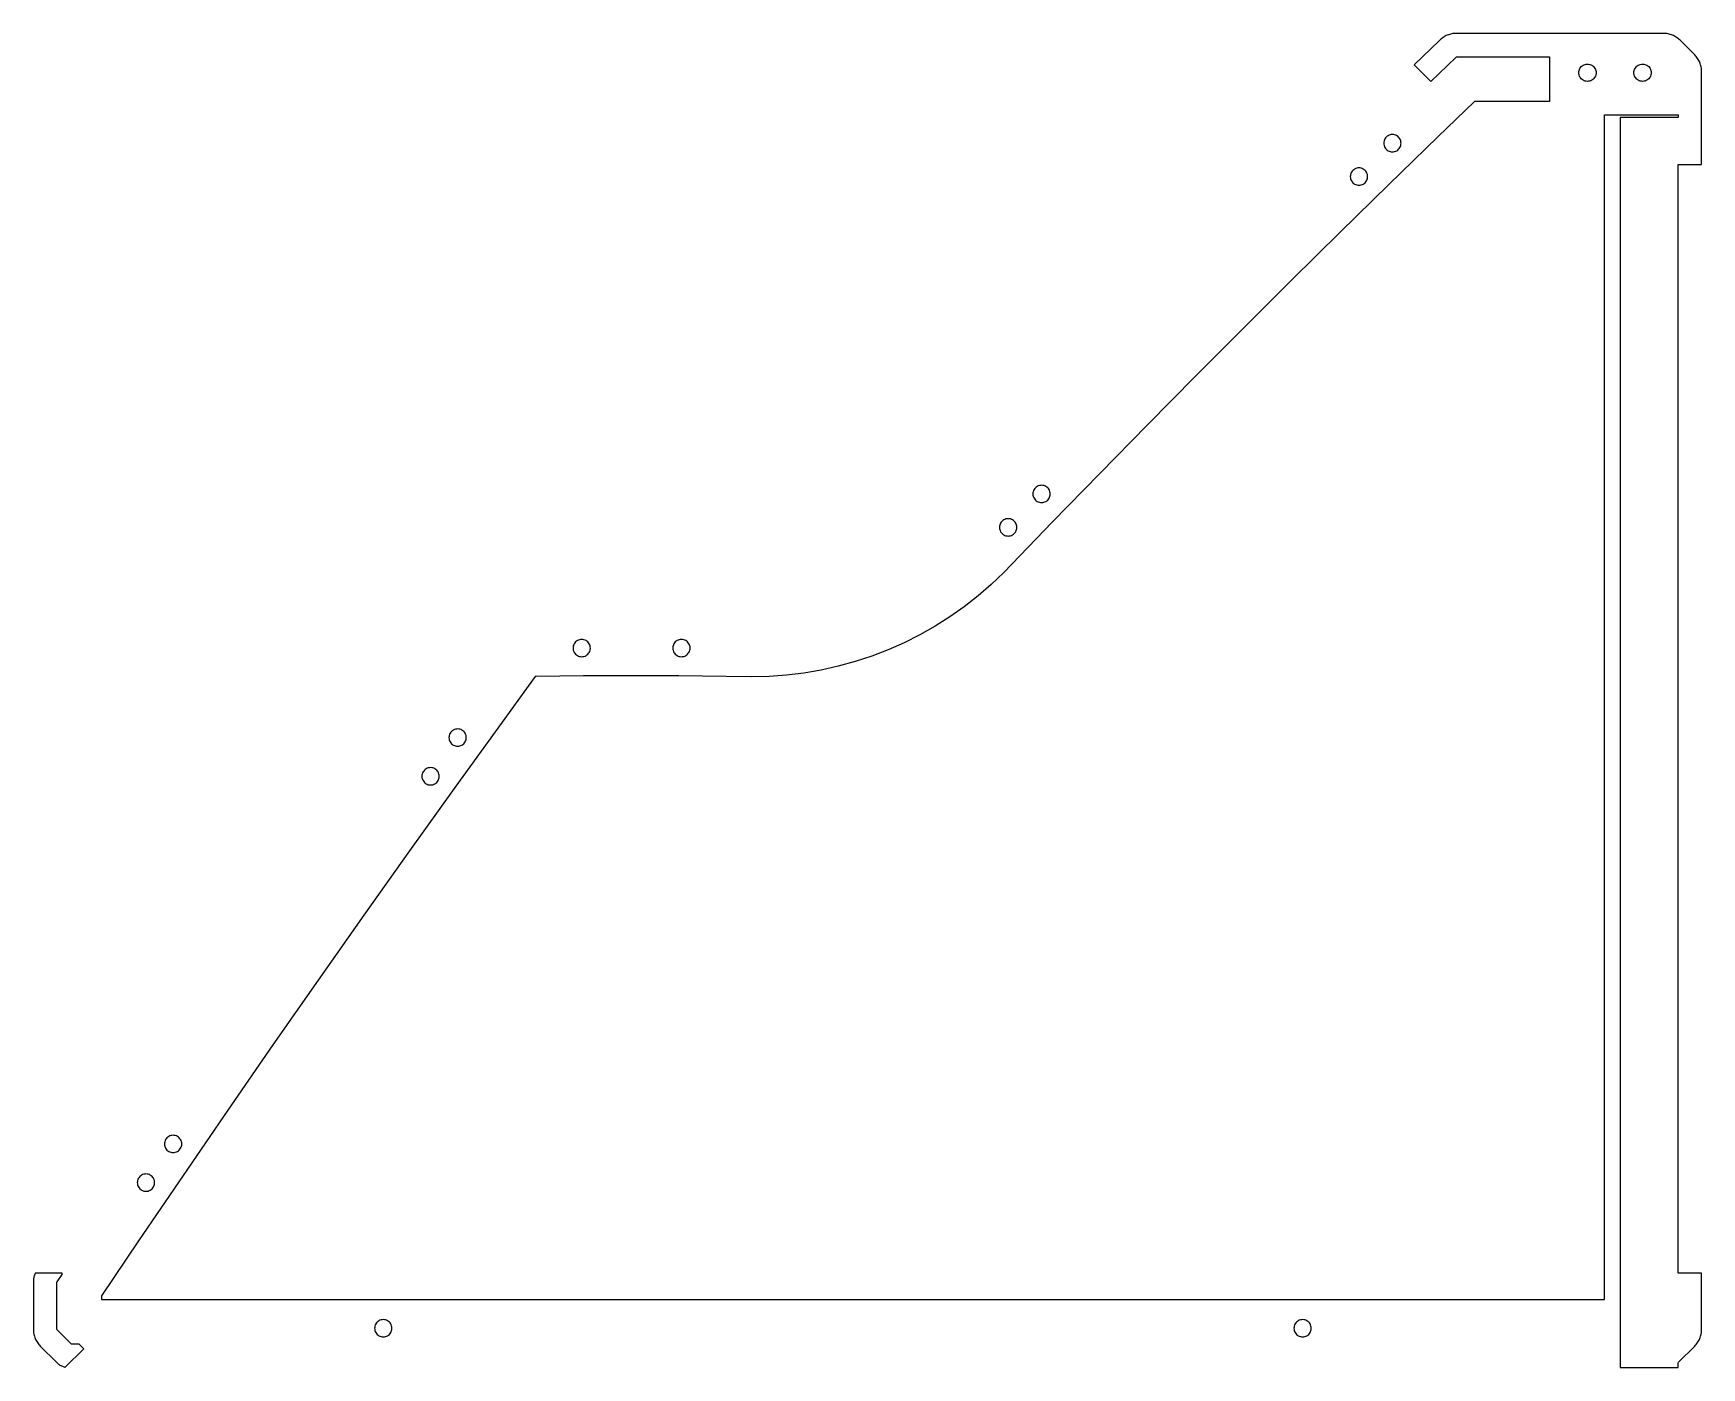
# Model space of a CAD drawing. Header units: metres. Extents: x 1 to 319, y 1 to 255.
import ezdxf

# ---------------------------------------------------------------- set-up
doc = ezdxf.new("R2010")
doc.units = ezdxf.units.M

msp = doc.modelspace()

# ---------------------------------------------------------------- linework, layer by layer
for p, q in [((269.354, 254.299), (269.18, 254.163)), ((269.535, 254.426), (269.354, 254.299)), ((269.721, 254.544), (269.535, 254.426)), ((269.913, 254.653), (269.721, 254.544)), ((270.11, 254.752), (269.913, 254.653)), ((270.312, 254.842), (270.11, 254.752)), ((270.518, 254.921), (270.312, 254.842)), ((270.728, 254.99), (270.518, 254.921)), ((270.941, 255.049), (270.728, 254.99)), ((271.156, 255.098), (270.941, 255.049)), ((271.374, 255.135), (271.156, 255.098)), ((271.593, 255.163), (271.374, 255.135)), ((271.813, 255.179), (271.593, 255.163)), ((272.046, 255.184), (271.813, 255.179)), ((311.466, 255.184), (272.046, 255.184)), ((311.699, 255.179), (311.466, 255.184)), ((311.919, 255.163), (311.699, 255.179)), ((312.138, 255.135), (311.919, 255.163)), ((312.356, 255.098), (312.138, 255.135)), ((312.571, 255.049), (312.356, 255.098)), ((312.784, 254.99), (312.571, 255.049)), ((312.994, 254.921), (312.784, 254.99)), ((313.2, 254.842), (312.994, 254.921)), ((313.402, 254.752), (313.2, 254.842)), ((313.599, 254.653), (313.402, 254.752)), ((313.791, 254.544), (313.599, 254.653)), ((313.978, 254.426), (313.791, 254.544)), ((314.158, 254.299), (313.978, 254.426)), ((314.332, 254.163), (314.158, 254.299)), ((268.836, 253.851), (264.014, 249.199)), ((269.012, 254.018), (268.836, 253.851)), ((269.18, 254.163), (269.012, 254.018)), ((314.5, 254.018), (314.332, 254.163)), ((314.669, 253.858), (314.5, 254.018)), ((317.429, 251.097), (314.669, 253.858)), ((317.59, 250.928), (317.429, 251.097)), ((264.014, 249.199), (267.196, 246.016)), ((267.196, 246.016), (271.951, 250.603)), ((271.951, 250.603), (272.035, 250.683)), ((272.035, 250.683), (272.102, 250.684)), ((272.102, 250.684), (289.756, 250.684)), ((289.756, 250.684), (289.756, 242.184)), ((295.356, 247.684), (295.37, 247.9)), ((295.37, 247.9), (295.412, 248.112)), ((295.412, 248.112), (295.482, 248.316)), ((295.482, 248.316), (295.577, 248.509)), ((295.577, 248.509), (295.697, 248.689)), ((295.697, 248.689), (295.839, 248.851)), ((295.839, 248.851), (296.002, 248.993)), ((296.002, 248.993), (296.181, 249.113)), ((296.181, 249.113), (296.375, 249.209)), ((296.375, 249.209), (296.579, 249.278)), ((296.579, 249.278), (296.791, 249.32)), ((296.791, 249.32), (297.006, 249.334)), ((297.006, 249.334), (297.221, 249.32)), ((297.221, 249.32), (297.433, 249.278)), ((297.433, 249.278), (297.637, 249.209)), ((297.637, 249.209), (297.831, 249.113)), ((297.831, 249.113), (298.011, 248.993)), ((298.011, 248.993), (298.173, 248.851)), ((298.173, 248.851), (298.315, 248.689)), ((298.315, 248.689), (298.435, 248.509)), ((298.435, 248.509), (298.53, 248.316)), ((298.53, 248.316), (298.6, 248.112)), ((298.6, 248.112), (298.642, 247.9)), ((298.642, 247.9), (298.656, 247.684)), ((305.856, 247.684), (305.87, 247.9)), ((305.87, 247.9), (305.912, 248.112)), ((305.912, 248.112), (305.982, 248.316)), ((305.982, 248.316), (306.077, 248.509)), ((306.077, 248.509), (306.197, 248.689)), ((306.197, 248.689), (306.339, 248.851)), ((306.339, 248.851), (306.502, 248.993)), ((306.502, 248.993), (306.681, 249.113)), ((306.681, 249.113), (306.875, 249.209)), ((306.875, 249.209), (307.079, 249.278)), ((307.079, 249.278), (307.291, 249.32)), ((307.291, 249.32), (307.506, 249.334)), ((307.506, 249.334), (307.721, 249.32)), ((307.721, 249.32), (307.933, 249.278)), ((307.933, 249.278), (308.137, 249.209)), ((308.137, 249.209), (308.331, 249.113)), ((308.331, 249.113), (308.511, 248.993)), ((308.511, 248.993), (308.673, 248.851)), ((308.673, 248.851), (308.815, 248.689)), ((308.815, 248.689), (308.935, 248.509)), ((308.935, 248.509), (309.03, 248.316)), ((309.03, 248.316), (309.1, 248.112)), ((309.1, 248.112), (309.142, 247.9)), ((309.142, 247.9), (309.156, 247.684)), ((317.734, 250.761), (317.59, 250.928)), ((317.87, 250.587), (317.734, 250.761)), ((317.997, 250.406), (317.87, 250.587)), ((318.116, 250.22), (317.997, 250.406)), ((318.224, 250.027), (318.116, 250.22)), ((318.324, 249.83), (318.224, 250.027)), ((318.413, 249.628), (318.324, 249.83)), ((318.493, 249.422), (318.413, 249.628)), ((318.562, 249.213), (318.493, 249.422)), ((318.621, 249), (318.562, 249.213)), ((318.669, 248.784), (318.621, 249)), ((318.707, 248.566), (318.669, 248.784)), ((318.734, 248.347), (318.707, 248.566)), ((318.75, 248.127), (318.734, 248.347)), ((318.756, 247.894), (318.75, 248.127)), ((318.756, 230.184), (318.756, 247.894)), ((295.37, 247.469), (295.356, 247.684)), ((295.412, 247.257), (295.37, 247.469)), ((295.482, 247.053), (295.412, 247.257)), ((295.577, 246.859), (295.482, 247.053)), ((295.697, 246.68), (295.577, 246.859)), ((295.839, 246.518), (295.697, 246.68)), ((296.002, 246.375), (295.839, 246.518)), ((296.181, 246.256), (296.002, 246.375)), ((296.375, 246.16), (296.181, 246.256)), ((296.579, 246.091), (296.375, 246.16)), ((296.791, 246.049), (296.579, 246.091)), ((297.006, 246.034), (296.791, 246.049)), ((297.221, 246.049), (297.006, 246.034)), ((297.433, 246.091), (297.221, 246.049)), ((297.637, 246.16), (297.433, 246.091)), ((297.831, 246.256), (297.637, 246.16)), ((298.011, 246.375), (297.831, 246.256)), ((298.173, 246.518), (298.011, 246.375)), ((298.315, 246.68), (298.173, 246.518)), ((298.435, 246.859), (298.315, 246.68)), ((298.53, 247.053), (298.435, 246.859)), ((298.6, 247.257), (298.53, 247.053)), ((298.642, 247.469), (298.6, 247.257)), ((298.656, 247.684), (298.642, 247.469)), ((305.87, 247.469), (305.856, 247.684)), ((305.912, 247.257), (305.87, 247.469)), ((305.982, 247.053), (305.912, 247.257)), ((306.077, 246.859), (305.982, 247.053)), ((306.197, 246.68), (306.077, 246.859)), ((306.339, 246.518), (306.197, 246.68)), ((306.502, 246.375), (306.339, 246.518)), ((306.681, 246.256), (306.502, 246.375)), ((306.875, 246.16), (306.681, 246.256)), ((307.079, 246.091), (306.875, 246.16)), ((307.291, 246.049), (307.079, 246.091)), ((307.506, 246.034), (307.291, 246.049)), ((307.721, 246.049), (307.506, 246.034)), ((307.933, 246.091), (307.721, 246.049)), ((308.137, 246.16), (307.933, 246.091)), ((308.331, 246.256), (308.137, 246.16)), ((308.511, 246.375), (308.331, 246.256)), ((308.673, 246.518), (308.511, 246.375)), ((308.815, 246.68), (308.673, 246.518)), ((308.935, 246.859), (308.815, 246.68)), ((309.03, 247.053), (308.935, 246.859)), ((309.1, 247.257), (309.03, 247.053)), ((309.142, 247.469), (309.1, 247.257)), ((309.156, 247.684), (309.142, 247.469)), ((275.467, 242.184), (268.502, 235.465)), ((289.756, 242.184), (275.467, 242.184)), ((300.256, 14), (300.256, 239.684)), ((300.256, 239.684), (314.256, 239.684)), ((314.256, 239.184), (303.256, 239.184)), ((303.256, 239.184), (303.256, 1)), ((314.256, 239.684), (314.256, 239.184)), ((258.548, 235.269), (258.428, 235.089)), ((258.69, 235.431), (258.548, 235.269)), ((258.852, 235.573), (258.69, 235.431)), ((259.032, 235.693), (258.852, 235.573)), ((259.225, 235.789), (259.032, 235.693)), ((268.502, 235.465), (259.195, 226.416)), ((259.43, 235.858), (259.225, 235.789)), ((259.641, 235.9), (259.43, 235.858)), ((259.857, 235.914), (259.641, 235.9)), ((260.072, 235.9), (259.857, 235.914)), ((260.284, 235.858), (260.072, 235.9)), ((260.488, 235.789), (260.284, 235.858)), ((260.682, 235.693), (260.488, 235.789)), ((260.861, 235.573), (260.682, 235.693)), ((261.023, 235.431), (260.861, 235.573)), ((261.166, 235.269), (261.023, 235.431)), ((261.286, 235.089), (261.166, 235.269)), ((258.221, 234.48), (258.207, 234.264)), ((258.207, 234.264), (258.221, 234.049)), ((258.263, 234.691), (258.221, 234.48)), ((258.221, 234.049), (258.263, 233.837)), ((258.332, 234.896), (258.263, 234.691)), ((258.263, 233.837), (258.332, 233.633)), ((258.428, 235.089), (258.332, 234.896)), ((258.332, 233.633), (258.428, 233.439)), ((258.428, 233.439), (258.548, 233.26)), ((258.548, 233.26), (258.69, 233.097)), ((258.69, 233.097), (258.852, 232.955)), ((258.852, 232.955), (259.032, 232.835)), ((259.032, 232.835), (259.225, 232.74)), ((259.225, 232.74), (259.43, 232.67)), ((259.43, 232.67), (259.641, 232.628)), ((259.641, 232.628), (259.857, 232.614)), ((259.857, 232.614), (260.072, 232.628)), ((260.072, 232.628), (260.284, 232.67)), ((260.284, 232.67), (260.488, 232.74)), ((260.488, 232.74), (260.682, 232.835)), ((260.682, 232.835), (260.861, 232.955)), ((260.861, 232.955), (261.023, 233.097)), ((261.023, 233.097), (261.166, 233.26)), ((261.166, 233.26), (261.286, 233.439)), ((261.381, 234.896), (261.286, 235.089)), ((261.286, 233.439), (261.381, 233.633)), ((261.45, 234.691), (261.381, 234.896)), ((261.381, 233.633), (261.45, 233.837)), ((261.492, 234.48), (261.45, 234.691)), ((261.45, 233.837), (261.492, 234.049)), ((261.507, 234.264), (261.492, 234.48)), ((261.492, 234.049), (261.507, 234.264)), ((252.184, 228.905), (252.064, 228.725)), ((252.326, 229.067), (252.184, 228.905)), ((252.488, 229.209), (252.326, 229.067)), ((252.668, 229.329), (252.488, 229.209)), ((252.861, 229.425), (252.668, 229.329)), ((253.066, 229.494), (252.861, 229.425)), ((253.277, 229.536), (253.066, 229.494)), ((253.493, 229.55), (253.277, 229.536)), ((253.708, 229.536), (253.493, 229.55)), ((253.92, 229.494), (253.708, 229.536)), ((254.124, 229.425), (253.92, 229.494)), ((254.318, 229.329), (254.124, 229.425)), ((254.497, 229.209), (254.318, 229.329)), ((254.659, 229.067), (254.497, 229.209)), ((254.802, 228.905), (254.659, 229.067)), ((254.922, 228.725), (254.802, 228.905)), ((314.256, 19), (314.256, 230.184)), ((314.256, 230.184), (318.756, 230.184)), ((259.195, 226.416), (249.925, 217.329)), ((251.857, 228.116), (251.843, 227.9)), ((251.843, 227.9), (251.857, 227.685)), ((251.899, 228.327), (251.857, 228.116)), ((251.857, 227.685), (251.899, 227.473)), ((251.968, 228.532), (251.899, 228.327)), ((251.899, 227.473), (251.968, 227.269)), ((252.064, 228.725), (251.968, 228.532)), ((251.968, 227.269), (252.064, 227.075)), ((252.064, 227.075), (252.184, 226.896)), ((252.184, 226.896), (252.326, 226.733)), ((252.326, 226.733), (252.488, 226.591)), ((252.488, 226.591), (252.668, 226.471)), ((252.668, 226.471), (252.861, 226.376)), ((252.861, 226.376), (253.066, 226.306)), ((253.066, 226.306), (253.277, 226.264)), ((253.277, 226.264), (253.493, 226.25)), ((253.493, 226.25), (253.708, 226.264)), ((253.708, 226.264), (253.92, 226.306)), ((253.92, 226.306), (254.124, 226.376)), ((254.124, 226.376), (254.318, 226.471)), ((254.318, 226.471), (254.497, 226.591)), ((254.497, 226.591), (254.659, 226.733)), ((254.659, 226.733), (254.802, 226.896)), ((254.802, 226.896), (254.922, 227.075)), ((255.017, 228.532), (254.922, 228.725)), ((254.922, 227.075), (255.017, 227.269)), ((255.086, 228.327), (255.017, 228.532)), ((255.017, 227.269), (255.086, 227.473)), ((255.128, 228.116), (255.086, 228.327)), ((255.086, 227.473), (255.128, 227.685)), ((255.143, 227.9), (255.128, 228.116)), ((255.128, 227.685), (255.143, 227.9)), ((249.925, 217.329), (240.693, 208.208)), ((240.693, 208.208), (231.497, 199.048)), ((231.497, 199.048), (222.339, 189.853)), ((222.339, 189.853), (213.213, 180.618)), ((213.213, 180.618), (204.129, 171.35)), ((191.726, 168.447), (191.606, 168.268)), ((191.868, 168.609), (191.726, 168.447)), ((192.031, 168.752), (191.868, 168.609)), ((192.21, 168.872), (192.031, 168.752)), ((192.404, 168.967), (192.21, 168.872)), ((192.608, 169.036), (192.404, 168.967)), ((192.82, 169.078), (192.608, 169.036)), ((193.035, 169.093), (192.82, 169.078)), ((193.25, 169.078), (193.035, 169.093)), ((193.462, 169.036), (193.25, 169.078)), ((193.666, 168.967), (193.462, 169.036)), ((193.86, 168.872), (193.666, 168.967)), ((194.039, 168.752), (193.86, 168.872)), ((194.202, 168.609), (194.039, 168.752)), ((194.344, 168.447), (194.202, 168.609)), ((194.464, 168.268), (194.344, 168.447)), ((204.129, 171.35), (195.077, 162.041)), ((191.399, 167.658), (191.385, 167.443)), ((191.385, 167.443), (191.399, 167.227)), ((191.441, 167.87), (191.399, 167.658)), ((191.399, 167.227), (191.441, 167.016)), ((191.511, 168.074), (191.441, 167.87)), ((191.441, 167.016), (191.511, 166.811)), ((191.606, 168.268), (191.511, 168.074)), ((191.511, 166.811), (191.606, 166.618)), ((191.606, 166.618), (191.726, 166.438)), ((191.726, 166.438), (191.868, 166.276)), ((191.868, 166.276), (192.031, 166.134)), ((192.031, 166.134), (192.21, 166.014)), ((192.21, 166.014), (192.404, 165.918)), ((192.404, 165.918), (192.608, 165.849)), ((192.608, 165.849), (192.82, 165.807)), ((192.82, 165.807), (193.035, 165.793)), ((193.035, 165.793), (193.25, 165.807)), ((193.25, 165.807), (193.462, 165.849)), ((193.462, 165.849), (193.666, 165.918)), ((193.666, 165.918), (193.86, 166.014)), ((193.86, 166.014), (194.039, 166.134)), ((194.039, 166.134), (194.202, 166.276)), ((194.202, 166.276), (194.344, 166.438)), ((194.344, 166.438), (194.464, 166.618)), ((194.559, 168.074), (194.464, 168.268)), ((194.464, 166.618), (194.559, 166.811)), ((194.629, 167.87), (194.559, 168.074)), ((194.559, 166.811), (194.629, 167.016)), ((194.671, 167.658), (194.629, 167.87)), ((194.629, 167.016), (194.671, 167.227)), ((194.685, 167.443), (194.671, 167.658)), ((194.671, 167.227), (194.685, 167.443)), ((185.362, 162.083), (185.242, 161.904)), ((185.504, 162.245), (185.362, 162.083)), ((185.667, 162.388), (185.504, 162.245)), ((185.846, 162.508), (185.667, 162.388)), ((186.04, 162.603), (185.846, 162.508)), ((186.244, 162.672), (186.04, 162.603)), ((186.456, 162.714), (186.244, 162.672)), ((186.671, 162.729), (186.456, 162.714)), ((186.886, 162.714), (186.671, 162.729)), ((187.098, 162.672), (186.886, 162.714)), ((187.302, 162.603), (187.098, 162.672)), ((187.496, 162.508), (187.302, 162.603)), ((187.675, 162.388), (187.496, 162.508)), ((187.838, 162.245), (187.675, 162.388)), ((187.98, 162.083), (187.838, 162.245)), ((188.1, 161.904), (187.98, 162.083)), ((185.035, 161.294), (185.021, 161.079)), ((185.021, 161.079), (185.035, 160.863)), ((185.077, 161.506), (185.035, 161.294)), ((185.035, 160.863), (185.077, 160.652)), ((185.147, 161.71), (185.077, 161.506)), ((185.077, 160.652), (185.147, 160.447)), ((185.242, 161.904), (185.147, 161.71)), ((185.147, 160.447), (185.242, 160.254)), ((185.242, 160.254), (185.362, 160.074)), ((185.362, 160.074), (185.504, 159.912)), ((185.504, 159.912), (185.667, 159.77)), ((185.667, 159.77), (185.846, 159.65)), ((195.077, 162.041), (185.84, 152.465)), ((185.846, 159.65), (186.04, 159.554)), ((186.04, 159.554), (186.244, 159.485)), ((186.244, 159.485), (186.456, 159.443)), ((186.456, 159.443), (186.671, 159.429)), ((186.671, 159.429), (186.886, 159.443)), ((186.886, 159.443), (187.098, 159.485)), ((187.098, 159.485), (187.302, 159.554)), ((187.302, 159.554), (187.496, 159.65)), ((187.496, 159.65), (187.675, 159.77)), ((187.675, 159.77), (187.838, 159.912)), ((187.838, 159.912), (187.98, 160.074)), ((187.98, 160.074), (188.1, 160.254)), ((188.195, 161.71), (188.1, 161.904)), ((188.1, 160.254), (188.195, 160.447)), ((188.265, 161.506), (188.195, 161.71)), ((188.195, 160.447), (188.265, 160.652)), ((188.307, 161.294), (188.265, 161.506)), ((188.265, 160.652), (188.307, 160.863)), ((188.321, 161.079), (188.307, 161.294)), ((188.307, 160.863), (188.321, 161.079)), ((183.456, 150.195), (180.928, 148.015)), ((185.84, 152.465), (183.456, 150.195)), ((180.928, 148.015), (178.297, 145.961)), ((175.568, 144.039), (172.748, 142.254)), ((178.297, 145.961), (175.568, 144.039)), ((169.844, 140.609), (166.863, 139.108)), ((172.748, 142.254), (169.844, 140.609)), ((103.805, 138.298), (103.791, 138.083)), ((103.791, 138.083), (103.805, 137.868)), ((103.847, 138.51), (103.805, 138.298)), ((103.805, 137.868), (103.847, 137.656)), ((103.917, 138.714), (103.847, 138.51)), ((103.847, 137.656), (103.917, 137.451)), ((104.012, 138.908), (103.917, 138.714)), ((103.917, 137.451), (104.012, 137.258)), ((104.132, 139.087), (104.012, 138.908)), ((104.012, 137.258), (104.132, 137.078)), ((104.274, 139.25), (104.132, 139.087)), ((104.132, 137.078), (104.274, 136.916)), ((104.437, 139.392), (104.274, 139.25)), ((104.274, 136.916), (104.437, 136.774)), ((104.616, 139.512), (104.437, 139.392)), ((104.437, 136.774), (104.616, 136.654)), ((104.81, 139.607), (104.616, 139.512)), ((104.616, 136.654), (104.81, 136.559)), ((105.014, 139.677), (104.81, 139.607)), ((105.226, 139.719), (105.014, 139.677)), ((105.441, 139.733), (105.226, 139.719)), ((105.656, 139.719), (105.441, 139.733)), ((105.868, 139.677), (105.656, 139.719)), ((106.072, 139.607), (105.868, 139.677)), ((106.266, 139.512), (106.072, 139.607)), ((106.072, 136.559), (106.266, 136.654)), ((106.445, 139.392), (106.266, 139.512)), ((106.266, 136.654), (106.445, 136.774)), ((106.608, 139.25), (106.445, 139.392)), ((106.445, 136.774), (106.608, 136.916)), ((106.75, 139.087), (106.608, 139.25)), ((106.608, 136.916), (106.75, 137.078)), ((106.87, 138.908), (106.75, 139.087)), ((106.75, 137.078), (106.87, 137.258)), ((106.965, 138.714), (106.87, 138.908)), ((106.87, 137.258), (106.965, 137.451)), ((107.035, 138.51), (106.965, 138.714)), ((106.965, 137.451), (107.035, 137.656)), ((107.077, 138.298), (107.035, 138.51)), ((107.035, 137.656), (107.077, 137.868)), ((107.091, 138.083), (107.077, 138.298)), ((107.077, 137.868), (107.091, 138.083)), ((122.805, 138.298), (122.791, 138.083)), ((122.791, 138.083), (122.805, 137.868)), ((122.847, 138.51), (122.805, 138.298)), ((122.805, 137.868), (122.847, 137.656)), ((122.917, 138.714), (122.847, 138.51)), ((122.847, 137.656), (122.917, 137.451)), ((123.012, 138.908), (122.917, 138.714)), ((122.917, 137.451), (123.012, 137.258)), ((123.132, 139.087), (123.012, 138.908)), ((123.012, 137.258), (123.132, 137.078)), ((123.274, 139.25), (123.132, 139.087)), ((123.132, 137.078), (123.274, 136.916)), ((123.437, 139.392), (123.274, 139.25)), ((123.274, 136.916), (123.437, 136.774)), ((123.616, 139.512), (123.437, 139.392)), ((123.437, 136.774), (123.616, 136.654)), ((123.81, 139.607), (123.616, 139.512)), ((123.616, 136.654), (123.81, 136.559)), ((124.014, 139.677), (123.81, 139.607)), ((124.226, 139.719), (124.014, 139.677)), ((124.441, 139.733), (124.226, 139.719)), ((124.656, 139.719), (124.441, 139.733)), ((124.868, 139.677), (124.656, 139.719)), ((125.072, 139.607), (124.868, 139.677)), ((125.266, 139.512), (125.072, 139.607)), ((125.072, 136.559), (125.266, 136.654)), ((125.445, 139.392), (125.266, 139.512)), ((125.266, 136.654), (125.445, 136.774)), ((125.608, 139.25), (125.445, 139.392)), ((125.445, 136.774), (125.608, 136.916)), ((125.75, 139.087), (125.608, 139.25)), ((125.608, 136.916), (125.75, 137.078)), ((125.87, 138.908), (125.75, 139.087)), ((125.75, 137.078), (125.87, 137.258)), ((125.965, 138.714), (125.87, 138.908)), ((125.87, 137.258), (125.965, 137.451)), ((126.035, 138.51), (125.965, 138.714)), ((125.965, 137.451), (126.035, 137.656)), ((126.077, 138.298), (126.035, 138.51)), ((126.035, 137.656), (126.077, 137.868)), ((126.091, 138.083), (126.077, 138.298)), ((126.077, 137.868), (126.091, 138.083)), ((163.811, 137.755), (160.697, 136.554)), ((166.863, 139.108), (163.811, 137.755)), ((104.81, 136.559), (105.014, 136.489)), ((105.014, 136.489), (105.226, 136.447)), ((105.226, 136.447), (105.441, 136.433)), ((105.441, 136.433), (105.656, 136.447)), ((105.656, 136.447), (105.868, 136.489)), ((105.868, 136.489), (106.072, 136.559)), ((123.81, 136.559), (124.014, 136.489)), ((124.014, 136.489), (124.226, 136.447)), ((124.226, 136.447), (124.441, 136.433)), ((124.441, 136.433), (124.656, 136.447)), ((124.656, 136.447), (124.868, 136.489)), ((124.868, 136.489), (125.072, 136.559)), ((151.054, 133.885), (147.765, 133.315)), ((154.311, 134.617), (151.054, 133.885)), ((157.528, 135.507), (154.311, 134.617)), ((160.697, 136.554), (157.528, 135.507)), ((96.5801, 132.664), (90.272, 123.992)), ((96.7451, 132.667), (96.5801, 132.664)), ((101.275, 132.731), (96.7451, 132.667)), ((105.806, 132.776), (101.275, 132.731)), ((110.332, 132.803), (105.806, 132.776)), ((114.862, 132.812), (110.332, 132.803)), ((119.392, 132.803), (114.862, 132.812)), ((123.919, 132.776), (119.392, 132.803)), ((128.449, 132.731), (123.919, 132.776)), ((132.979, 132.667), (128.449, 132.731)), ((137.833, 132.58), (132.979, 132.667)), ((141.124, 132.661), (137.833, 132.58)), ((144.453, 132.906), (141.124, 132.661)), ((147.765, 133.315), (144.453, 132.906)), ((90.272, 123.992), (81.4456, 111.755)), ((80.1786, 121.239), (80.1645, 121.024)), ((80.1645, 121.024), (80.1786, 120.809)), ((80.2207, 121.451), (80.1786, 121.239)), ((80.1786, 120.809), (80.2207, 120.597)), ((80.2901, 121.655), (80.2207, 121.451)), ((80.3856, 121.849), (80.2901, 121.655)), ((80.5055, 122.028), (80.3856, 121.849)), ((80.6478, 122.191), (80.5055, 122.028)), ((80.8101, 122.333), (80.6478, 122.191)), ((80.9895, 122.453), (80.8101, 122.333)), ((81.1831, 122.548), (80.9895, 122.453)), ((81.3875, 122.618), (81.1831, 122.548)), ((81.5991, 122.66), (81.3875, 122.618)), ((81.8145, 122.674), (81.5991, 122.66)), ((82.0299, 122.66), (81.8145, 122.674)), ((82.2416, 122.618), (82.0299, 122.66)), ((82.4459, 122.548), (82.2416, 122.618)), ((82.6395, 122.453), (82.4459, 122.548)), ((82.819, 122.333), (82.6395, 122.453)), ((82.9812, 122.191), (82.819, 122.333)), ((83.1235, 122.028), (82.9812, 122.191)), ((83.2435, 121.849), (83.1235, 122.028)), ((83.3389, 121.655), (83.2435, 121.849)), ((83.4083, 121.451), (83.3389, 121.655)), ((83.4504, 121.239), (83.4083, 121.451)), ((83.4083, 120.597), (83.4504, 120.809)), ((83.4645, 121.024), (83.4504, 121.239)), ((83.4504, 120.809), (83.4645, 121.024)), ((80.2207, 120.597), (80.2901, 120.393)), ((80.2901, 120.393), (80.3856, 120.199)), ((80.3856, 120.199), (80.5055, 120.019)), ((80.5055, 120.019), (80.6478, 119.857)), ((80.6478, 119.857), (80.8101, 119.715)), ((80.8101, 119.715), (80.9895, 119.595)), ((80.9895, 119.595), (81.1831, 119.5)), ((81.1831, 119.5), (81.3875, 119.43)), ((81.3875, 119.43), (81.5991, 119.388)), ((81.5991, 119.388), (81.8145, 119.374)), ((81.8145, 119.374), (82.0299, 119.388)), ((82.0299, 119.388), (82.2416, 119.43)), ((82.2416, 119.43), (82.4459, 119.5)), ((82.4459, 119.5), (82.6395, 119.595)), ((82.6395, 119.595), (82.819, 119.715)), ((82.819, 119.715), (82.9812, 119.857)), ((82.9812, 119.857), (83.1235, 120.019)), ((83.1235, 120.019), (83.2435, 120.199)), ((83.2435, 120.199), (83.3389, 120.393)), ((83.3389, 120.393), (83.4083, 120.597)), ((75.2234, 114.477), (75.1279, 114.283)), ((75.3433, 114.656), (75.2234, 114.477)), ((75.4856, 114.818), (75.3433, 114.656)), ((75.6479, 114.961), (75.4856, 114.818)), ((75.8273, 115.081), (75.6479, 114.961)), ((76.0209, 115.176), (75.8273, 115.081)), ((76.2253, 115.245), (76.0209, 115.176)), ((76.437, 115.287), (76.2253, 115.245)), ((76.6523, 115.302), (76.437, 115.287)), ((76.8677, 115.287), (76.6523, 115.302)), ((77.0794, 115.245), (76.8677, 115.287)), ((77.2838, 115.176), (77.0794, 115.245)), ((77.4773, 115.081), (77.2838, 115.176)), ((77.6568, 114.961), (77.4773, 115.081)), ((77.819, 114.818), (77.6568, 114.961)), ((77.9613, 114.656), (77.819, 114.818)), ((78.0813, 114.477), (77.9613, 114.656)), ((78.1767, 114.283), (78.0813, 114.477)), ((81.4456, 111.755), (72.6693, 99.4837)), ((75.0164, 113.867), (75.0023, 113.652)), ((75.0023, 113.652), (75.0164, 113.436)), ((75.0585, 114.079), (75.0164, 113.867)), ((75.0164, 113.436), (75.0585, 113.225)), ((75.1279, 114.283), (75.0585, 114.079)), ((75.0585, 113.225), (75.1279, 113.02)), ((75.1279, 113.02), (75.2234, 112.827)), ((75.2234, 112.827), (75.3433, 112.647)), ((75.3433, 112.647), (75.4856, 112.485)), ((75.4856, 112.485), (75.6479, 112.343)), ((75.6479, 112.343), (75.8273, 112.223)), ((75.8273, 112.223), (76.0209, 112.127)), ((76.0209, 112.127), (76.2253, 112.058)), ((76.2253, 112.058), (76.437, 112.016)), ((76.437, 112.016), (76.6523, 112.002)), ((76.6523, 112.002), (76.8677, 112.016)), ((76.8677, 112.016), (77.0794, 112.058)), ((77.0794, 112.058), (77.2838, 112.127)), ((77.2838, 112.127), (77.4773, 112.223)), ((77.4773, 112.223), (77.6568, 112.343)), ((77.6568, 112.343), (77.819, 112.485)), ((77.819, 112.485), (77.9613, 112.647)), ((77.9613, 112.647), (78.0813, 112.827)), ((78.0813, 112.827), (78.1767, 113.02)), ((78.2461, 114.079), (78.1767, 114.283)), ((78.1767, 113.02), (78.2461, 113.225)), ((78.2882, 113.867), (78.2461, 114.079)), ((78.2461, 113.225), (78.2882, 113.436)), ((78.3023, 113.652), (78.2882, 113.867)), ((78.2882, 113.436), (78.3023, 113.652)), ((72.6693, 99.4837), (63.9444, 87.1811)), ((63.9444, 87.1811), (55.267, 74.841)), ((55.267, 74.841), (46.6374, 62.464)), ((46.6374, 62.464), (38.06, 50.0566)), ((38.06, 50.0566), (29.5316, 37.6137)), ((26.3025, 44.6185), (26.1826, 44.4391)), ((26.4448, 44.7808), (26.3025, 44.6185)), ((26.6071, 44.9231), (26.4448, 44.7808)), ((26.7865, 45.043), (26.6071, 44.9231)), ((26.9801, 45.1385), (26.7865, 45.043)), ((27.1845, 45.2078), (26.9801, 45.1385)), ((27.3962, 45.25), (27.1845, 45.2078)), ((27.6115, 45.2641), (27.3962, 45.25)), ((27.8269, 45.25), (27.6115, 45.2641)), ((28.0386, 45.2078), (27.8269, 45.25)), ((28.243, 45.1385), (28.0386, 45.2078)), ((28.4365, 45.043), (28.243, 45.1385)), ((28.616, 44.9231), (28.4365, 45.043)), ((28.7783, 44.7808), (28.616, 44.9231)), ((28.9206, 44.6185), (28.7783, 44.7808)), ((29.0405, 44.4391), (28.9206, 44.6185)), ((25.9756, 43.8294), (25.9615, 43.6141)), ((25.9615, 43.6141), (25.9756, 43.3987)), ((26.0178, 44.0411), (25.9756, 43.8294)), ((25.9756, 43.3987), (26.0178, 43.187)), ((26.0871, 44.2455), (26.0178, 44.0411)), ((26.0178, 43.187), (26.0871, 42.9826)), ((26.1826, 44.4391), (26.0871, 44.2455)), ((26.0871, 42.9826), (26.1826, 42.7891)), ((26.1826, 42.7891), (26.3025, 42.6096)), ((26.3025, 42.6096), (26.4448, 42.4473)), ((26.4448, 42.4473), (26.6071, 42.305)), ((26.6071, 42.305), (26.7865, 42.1851)), ((26.7865, 42.1851), (26.9801, 42.0897)), ((26.9801, 42.0897), (27.1845, 42.0203)), ((27.1845, 42.0203), (27.3962, 41.9782)), ((27.3962, 41.9782), (27.6115, 41.9641)), ((27.6115, 41.9641), (27.8269, 41.9782)), ((27.8269, 41.9782), (28.0386, 42.0203)), ((28.0386, 42.0203), (28.243, 42.0897)), ((28.243, 42.0897), (28.4365, 42.1851)), ((28.4365, 42.1851), (28.616, 42.305)), ((28.616, 42.305), (28.7783, 42.4473)), ((28.7783, 42.4473), (28.9206, 42.6096)), ((28.9206, 42.6096), (29.0405, 42.7891)), ((29.1359, 44.2455), (29.0405, 44.4391)), ((29.0405, 42.7891), (29.1359, 42.9826)), ((29.2053, 44.0411), (29.1359, 44.2455)), ((29.1359, 42.9826), (29.2053, 43.187)), ((29.2474, 43.8294), (29.2053, 44.0411)), ((29.2053, 43.187), (29.2474, 43.3987)), ((29.2615, 43.6141), (29.2474, 43.8294)), ((29.2474, 43.3987), (29.2615, 43.6141)), ((20.8135, 36.4571), (20.7993, 36.2417)), ((20.7993, 36.2417), (20.8135, 36.0263)), ((20.8556, 36.6687), (20.8135, 36.4571)), ((20.8135, 36.0263), (20.8556, 35.8147)), ((20.9249, 36.8731), (20.8556, 36.6687)), ((20.8556, 35.8147), (20.9249, 35.6103)), ((21.0204, 37.0667), (20.9249, 36.8731)), ((20.9249, 35.6103), (21.0204, 35.4167)), ((21.1403, 37.2462), (21.0204, 37.0667)), ((21.0204, 35.4167), (21.1403, 35.2372)), ((29.5316, 37.6137), (21.0508, 25.1336)), ((21.2826, 37.4084), (21.1403, 37.2462)), ((21.1403, 35.2372), (21.2826, 35.075)), ((21.4449, 37.5507), (21.2826, 37.4084)), ((21.2826, 35.075), (21.4449, 34.9327)), ((21.6243, 37.6706), (21.4449, 37.5507)), ((21.8179, 37.7661), (21.6243, 37.6706)), ((22.0223, 37.8355), (21.8179, 37.7661)), ((22.234, 37.8776), (22.0223, 37.8355)), ((22.4494, 37.8917), (22.234, 37.8776)), ((22.6647, 37.8776), (22.4494, 37.8917)), ((22.8764, 37.8355), (22.6647, 37.8776)), ((23.0808, 37.7661), (22.8764, 37.8355)), ((23.2744, 37.6706), (23.0808, 37.7661)), ((23.4538, 37.5507), (23.2744, 37.6706)), ((23.6161, 37.4084), (23.4538, 37.5507)), ((23.4538, 34.9327), (23.6161, 35.075)), ((23.7584, 37.2462), (23.6161, 37.4084)), ((23.6161, 35.075), (23.7584, 35.2372)), ((23.8783, 37.0667), (23.7584, 37.2462)), ((23.7584, 35.2372), (23.8783, 35.4167)), ((23.9738, 36.8731), (23.8783, 37.0667)), ((23.8783, 35.4167), (23.9738, 35.6103)), ((24.0431, 36.6687), (23.9738, 36.8731)), ((23.9738, 35.6103), (24.0431, 35.8147)), ((24.0852, 36.4571), (24.0431, 36.6687)), ((24.0431, 35.8147), (24.0852, 36.0263)), ((24.0993, 36.2417), (24.0852, 36.4571)), ((24.0852, 36.0263), (24.0993, 36.2417)), ((21.4449, 34.9327), (21.6243, 34.8128)), ((21.6243, 34.8128), (21.8179, 34.7173)), ((21.8179, 34.7173), (22.0223, 34.6479)), ((22.0223, 34.6479), (22.234, 34.6058)), ((22.234, 34.6058), (22.4494, 34.5917)), ((22.4494, 34.5917), (22.6647, 34.6058)), ((22.6647, 34.6058), (22.8764, 34.6479)), ((22.8764, 34.6479), (23.0808, 34.7173)), ((23.0808, 34.7173), (23.2744, 34.8128)), ((23.2744, 34.8128), (23.4538, 34.9327)), ((21.0508, 25.1336), (14, 14.6681)), ((1.00345, 17.4377), (1, 17.2564)), ((1, 17.2564), (1, 8.29027)), ((1.01328, 17.6089), (1.00345, 17.4377)), ((1.02968, 17.7803), (1.01328, 17.6089)), ((1.05251, 17.95), (1.02968, 17.7803)), ((1.08194, 18.1198), (1.05251, 17.95)), ((1.11775, 18.2878), (1.08194, 18.1198)), ((1.1599, 18.4541), (1.11775, 18.2878)), ((1.20842, 18.6189), (1.1599, 18.4541)), ((1.26314, 18.7816), (1.20842, 18.6189)), ((1.32426, 18.9427), (1.26314, 18.7816)), ((1.34857, 19), (1.32426, 18.9427)), ((6.5, 19), (1.34857, 19)), ((5.5, 17.2132), (5.50099, 17.2655)), ((5.5, 8.34593), (5.5, 17.2132)), ((5.50099, 17.2655), (5.55605, 17.3474)), ((5.55605, 17.3474), (6.5, 18.7486)), ((6.5, 18.7486), (6.5, 19)), ((318.756, 19), (314.256, 19)), ((318.756, 8.29027), (318.756, 19)), ((14, 14.6681), (14, 14)), ((14, 14), (300.256, 14)), ((66.4833, 9.66672), (66.341, 9.50446)), ((66.6455, 9.80902), (66.4833, 9.66672)), ((66.825, 9.92894), (66.6455, 9.80902)), ((67.0186, 10.0244), (66.825, 9.92894)), ((67.2229, 10.0938), (67.0186, 10.0244)), ((67.4346, 10.1359), (67.2229, 10.0938)), ((67.65, 10.15), (67.4346, 10.1359)), ((67.8654, 10.1359), (67.65, 10.15)), ((68.077, 10.0938), (67.8654, 10.1359)), ((68.2814, 10.0244), (68.077, 10.0938)), ((68.475, 9.92894), (68.2814, 10.0244)), ((68.6544, 9.80902), (68.475, 9.92894)), ((68.8167, 9.66672), (68.6544, 9.80902)), ((68.959, 9.50446), (68.8167, 9.66672)), ((241.589, 9.66672), (241.447, 9.50446)), ((241.752, 9.80902), (241.589, 9.66672)), ((241.931, 9.92894), (241.752, 9.80902)), ((242.125, 10.0244), (241.931, 9.92894)), ((242.329, 10.0938), (242.125, 10.0244)), ((242.541, 10.1359), (242.329, 10.0938)), ((242.756, 10.15), (242.541, 10.1359)), ((242.971, 10.1359), (242.756, 10.15)), ((243.183, 10.0938), (242.971, 10.1359)), ((243.387, 10.0244), (243.183, 10.0938)), ((243.581, 9.92894), (243.387, 10.0244)), ((243.761, 9.80902), (243.581, 9.92894)), ((243.923, 9.66672), (243.761, 9.80902)), ((244.065, 9.50446), (243.923, 9.66672)), ((1, 8.29027), (1.00571, 8.05757)), ((1.00571, 8.05757), (1.02197, 7.83698)), ((1.02197, 7.83698), (1.04898, 7.61807)), ((1.04898, 7.61807), (1.08679, 7.40013)), ((1.08679, 7.40013), (1.13512, 7.18498)), ((1.13512, 7.18498), (1.19403, 6.97203)), ((1.19403, 6.97203), (1.2634, 6.76212)), ((1.2634, 6.76212), (1.34277, 6.5563)), ((1.34277, 6.5563), (1.43233, 6.35429)), ((5.50165, 8.27884), (5.5, 8.34593)), ((5.54787, 8.23029), (5.50165, 8.27884)), ((8.27815, 5.5), (5.54787, 8.23029)), ((66.0141, 8.71536), (66, 8.5)), ((66, 8.5), (66.0141, 8.28462)), ((66.0562, 8.92705), (66.0141, 8.71536)), ((66.0141, 8.28462), (66.0562, 8.07294)), ((66.1256, 9.13142), (66.0562, 8.92705)), ((66.0562, 8.07294), (66.1256, 7.86856)), ((66.2211, 9.325), (66.1256, 9.13142)), ((66.1256, 7.86856), (66.2211, 7.67499)), ((66.341, 9.50446), (66.2211, 9.325)), ((66.2211, 7.67499), (66.341, 7.49553)), ((66.341, 7.49553), (66.4833, 7.33327)), ((66.4833, 7.33327), (66.6455, 7.19096)), ((66.6455, 7.19096), (66.825, 7.07104)), ((66.825, 7.07104), (67.0186, 6.97559)), ((67.0186, 6.97559), (67.2229, 6.90622)), ((67.2229, 6.90622), (67.4346, 6.86411)), ((67.4346, 6.86411), (67.65, 6.84999)), ((67.65, 6.84999), (67.8654, 6.86411)), ((67.8654, 6.86411), (68.077, 6.90622)), ((68.077, 6.90622), (68.2814, 6.97559)), ((68.2814, 6.97559), (68.475, 7.07104)), ((68.475, 7.07104), (68.6544, 7.19096)), ((68.6544, 7.19096), (68.8167, 7.33327)), ((68.8167, 7.33327), (68.959, 7.49553)), ((69.0789, 9.325), (68.959, 9.50446)), ((68.959, 7.49553), (69.0789, 7.67499)), ((69.1744, 9.13142), (69.0789, 9.325)), ((69.0789, 7.67499), (69.1744, 7.86856)), ((69.2438, 8.92705), (69.1744, 9.13142)), ((69.1744, 7.86856), (69.2438, 8.07294)), ((69.2859, 8.71536), (69.2438, 8.92705)), ((69.2438, 8.07294), (69.2859, 8.28462)), ((69.3, 8.5), (69.2859, 8.71536)), ((69.2859, 8.28462), (69.3, 8.5)), ((241.12, 8.71536), (241.106, 8.5)), ((241.106, 8.5), (241.12, 8.28462)), ((241.162, 8.92705), (241.12, 8.71536)), ((241.12, 8.28462), (241.162, 8.07294)), ((241.232, 9.13142), (241.162, 8.92705)), ((241.162, 8.07294), (241.232, 7.86856)), ((241.327, 9.325), (241.232, 9.13142)), ((241.232, 7.86856), (241.327, 7.67499)), ((241.447, 9.50446), (241.327, 9.325)), ((241.327, 7.67499), (241.447, 7.49553)), ((241.447, 7.49553), (241.589, 7.33327)), ((241.589, 7.33327), (241.752, 7.19096)), ((241.752, 7.19096), (241.931, 7.07104)), ((241.931, 7.07104), (242.125, 6.97559)), ((242.125, 6.97559), (242.329, 6.90622)), ((242.329, 6.90622), (242.541, 6.86411)), ((242.541, 6.86411), (242.756, 6.84999)), ((242.756, 6.84999), (242.971, 6.86411)), ((242.971, 6.86411), (243.183, 6.90622)), ((243.183, 6.90622), (243.387, 6.97559)), ((243.387, 6.97559), (243.581, 7.07104)), ((243.581, 7.07104), (243.761, 7.19096)), ((243.761, 7.19096), (243.923, 7.33327)), ((243.923, 7.33327), (244.065, 7.49553)), ((244.185, 9.325), (244.065, 9.50446)), ((244.065, 7.49553), (244.185, 7.67499)), ((244.28, 9.13142), (244.185, 9.325)), ((244.185, 7.67499), (244.28, 7.86856)), ((244.35, 8.92705), (244.28, 9.13142)), ((244.28, 7.86856), (244.35, 8.07294)), ((244.392, 8.71536), (244.35, 8.92705)), ((244.35, 8.07294), (244.392, 8.28462)), ((244.406, 8.5), (244.392, 8.71536)), ((244.392, 8.28462), (244.406, 8.5)), ((318.324, 6.35432), (318.413, 6.55615)), ((318.413, 6.55615), (318.493, 6.76218)), ((318.493, 6.76218), (318.562, 6.97191)), ((318.562, 6.97191), (318.621, 7.18491)), ((318.621, 7.18491), (318.669, 7.40031)), ((318.669, 7.40031), (318.707, 7.61809)), ((318.707, 7.61809), (318.734, 7.83708)), ((318.734, 7.83708), (318.75, 8.05739)), ((318.75, 8.05739), (318.756, 8.29027)), ((1.43233, 6.35429), (1.53163, 6.15701)), ((1.53163, 6.15701), (1.64059, 5.96465)), ((1.64059, 5.96465), (1.75854, 5.7784)), ((1.75854, 5.7784), (1.88576, 5.59775)), ((1.88576, 5.59775), (2.02184, 5.42337)), ((2.02184, 5.42337), (2.16579, 5.25652)), ((2.16579, 5.25652), (2.32666, 5.08754)), ((2.32666, 5.08754), (5.38046, 2.03374)), ((7.08838, 1.08838), (10.5962, 4.59619)), ((9.69238, 5.5), (8.27815, 5.5)), ((10.5962, 4.59619), (9.69238, 5.5)), ((314.376, 2.0338), (317.429, 5.08754)), ((317.429, 5.08754), (317.59, 5.25652)), ((317.59, 5.25652), (317.734, 5.42348)), ((317.734, 5.42348), (317.87, 5.59769)), ((317.87, 5.59769), (317.998, 5.7784)), ((317.998, 5.7784), (318.115, 5.96465)), ((318.115, 5.96465), (318.225, 6.15712)), ((318.225, 6.15712), (318.324, 6.35432)), ((5.38046, 2.03374), (5.51382, 1.90677)), ((5.51382, 1.90677), (5.64357, 1.79485)), ((5.64357, 1.79485), (5.7791, 1.68907)), ((5.7791, 1.68907), (5.91978, 1.59)), ((5.91978, 1.59), (6.06467, 1.49825)), ((6.06467, 1.49825), (6.21434, 1.41345)), ((6.21434, 1.41345), (6.36761, 1.3363)), ((6.36761, 1.3363), (6.52473, 1.26666)), ((6.52473, 1.26666), (6.68475, 1.20494)), ((6.68475, 1.20494), (6.84801, 1.151)), ((6.84801, 1.151), (7.01373, 1.10515)), ((7.01373, 1.10515), (7.08838, 1.08838)), ((303.256, 1), (314.256, 1)), ((314.256, 1.91992), (314.376, 2.0338)), ((314.256, 1), (314.256, 1.91992))]:
    msp.add_line(p, q)

doc.saveas('drawing.dxf')
